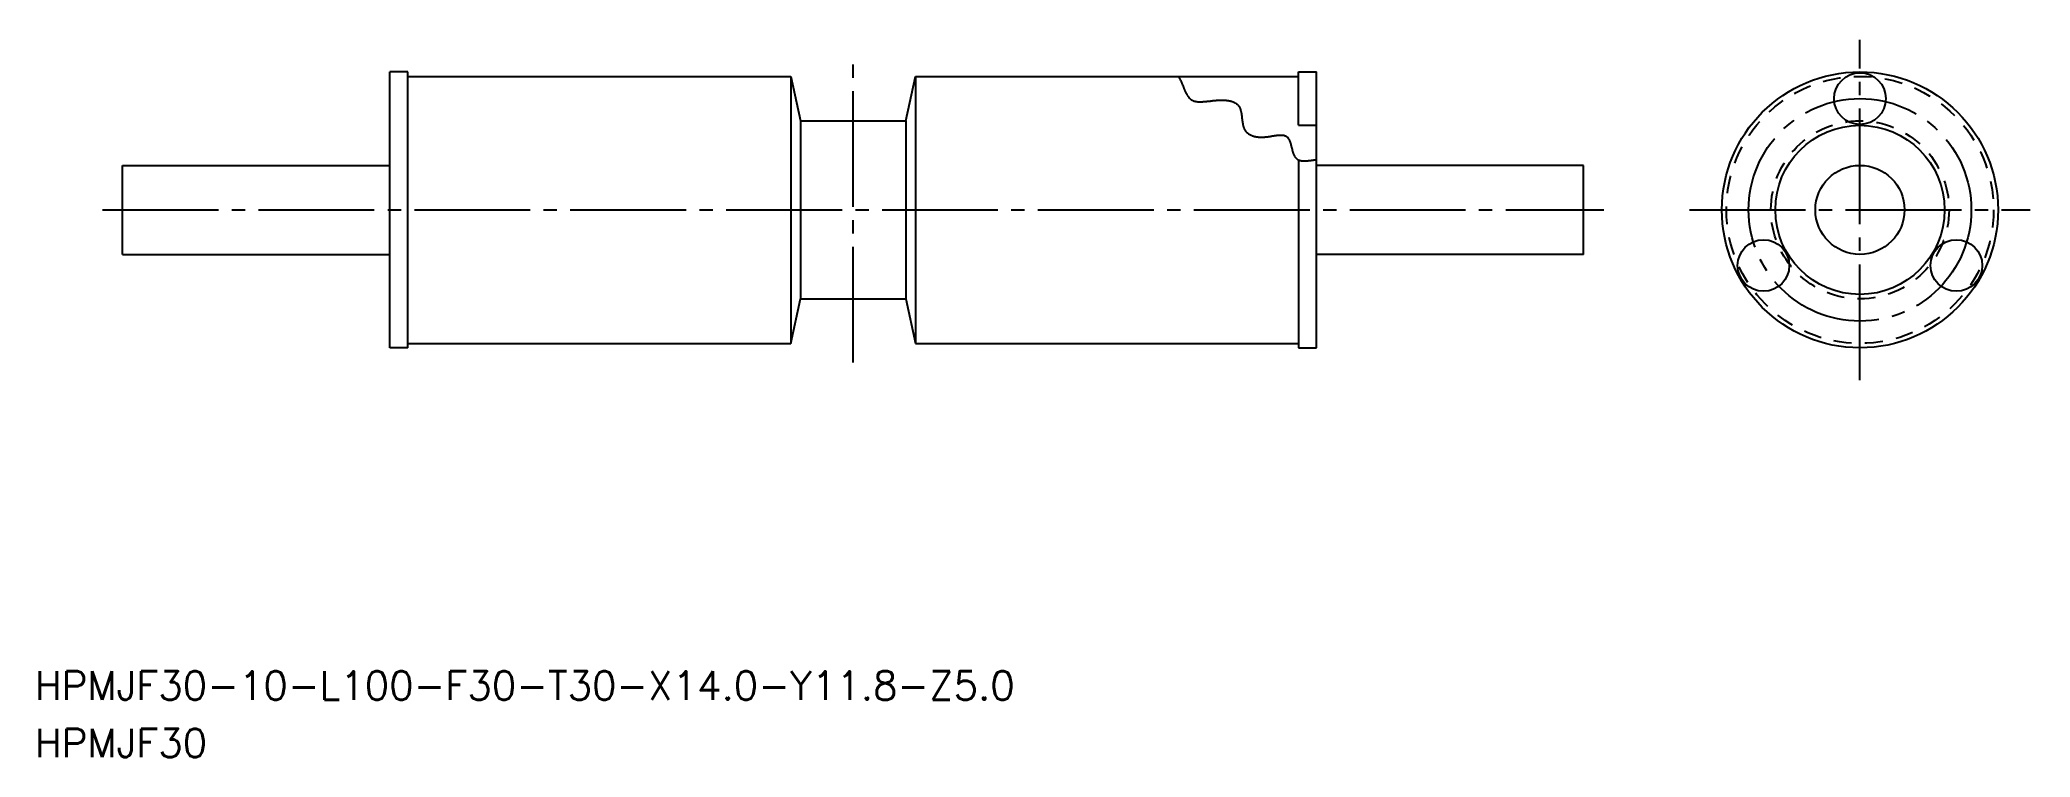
# Model space of a CAD drawing. Extents: x 66 to 290, y 140 to 220.
import ezdxf

# ---------------------------------------------------------------- set-up
doc = ezdxf.new("R2010")
doc.units = 0
doc.linetypes.add('CENTER', pattern=[17.5, 13, -1.5, 1.5, -1.5])
doc.linetypes.add('DASHED', pattern=[3.5, 2, -1.5])
doc.layers.get('0').update_dxf_attribs({"linetype": 'CONTINUOUS'})
doc.layers.add('CENTER', color=1, linetype='CENTER')
doc.styles.get("Standard").update_dxf_attribs({"font": 'txt.shx', "bigfont": '@extfont2.shx'})

msp = doc.modelspace()

# ---------------------------------------------------------------- linework, layer by layer
at = {"color": 7, "linetype": 'CONTINUOUS'}
for p, q in [((105.64, 185.58), (105.64, 216.58)), ((107.64, 216.58), (105.64, 216.58)), ((107.64, 185.58), (107.64, 216.58)), ((107.64, 216.08), (150.64, 216.08)), ((150.64, 216.08), (151.74, 211.08)), ((150.64, 216.08), (150.64, 186.08)), ((163.54, 211.08), (164.64, 216.08)), ((164.64, 216.08), (207.64, 216.08)), ((164.64, 216.08), (164.64, 186.08)), ((207.64, 210.58), (207.64, 216.58)), ((207.64, 216.58), (209.64, 216.58)), ((209.64, 185.58), (209.64, 216.58)), ((151.74, 211.08), (163.54, 211.08)), ((151.74, 211.08), (163.54, 211.08)), ((151.74, 211.08), (151.74, 191.08)), ((163.54, 211.08), (163.54, 191.08)), ((207.64, 210.58), (209.64, 210.58)), ((75.64, 206.08), (105.64, 206.08)), ((75.64, 196.08), (75.64, 206.08)), ((207.64, 206.69), (207.64, 185.58)), ((239.64, 206.08), (209.64, 206.08)), ((239.64, 196.08), (239.64, 206.08)), ((75.64, 196.08), (105.64, 196.08)), ((209.64, 185.58), (209.64, 196.08)), ((239.64, 196.08), (209.64, 196.08)), ((150.64, 186.08), (151.74, 191.08)), ((151.74, 191.08), (163.54, 191.08)), ((151.74, 191.08), (163.54, 191.08)), ((163.54, 191.08), (164.64, 186.08)), ((107.64, 185.58), (105.64, 185.58)), ((107.64, 186.08), (150.64, 186.08)), ((164.64, 186.08), (207.64, 186.08)), ((207.64, 185.58), (209.64, 185.58))]:
    msp.add_line(p, q, dxfattribs=at)
at = {"color": 3}
msp.add_polyline3d([(194.14, 216.08, 0), (194.17, 216.02, 0), (194.21, 215.96, 0), (194.24, 215.9, 0), (194.27, 215.85, 0), (194.3, 215.79, 0), (194.33, 215.73, 0), (194.36, 215.67, 0), (194.39, 215.62, 0), (194.42, 215.56, 0), (194.45, 215.5, 0), (194.47, 215.44, 0), (194.5, 215.38, 0), (194.53, 215.33, 0), (194.55, 215.27, 0), (194.57, 215.21, 0), (194.6, 215.15, 0), (194.62, 215.1, 0), (194.65, 215.04, 0), (194.67, 214.98, 0), (194.69, 214.93, 0), (194.71, 214.87, 0), (194.74, 214.81, 0), (194.76, 214.76, 0), (194.78, 214.71, 0), (194.8, 214.65, 0), (194.82, 214.6, 0), (194.85, 214.54, 0), (194.87, 214.49, 0), (194.89, 214.44, 0), (194.91, 214.39, 0), (194.94, 214.34, 0), (194.96, 214.29, 0), (194.98, 214.24, 0), (195.01, 214.19, 0), (195.03, 214.14, 0), (195.06, 214.1, 0), (195.08, 214.05, 0), (195.11, 214.01, 0), (195.13, 213.96, 0), (195.16, 213.92, 0), (195.19, 213.88, 0), (195.22, 213.84, 0), (195.25, 213.8, 0), (195.28, 213.76, 0), (195.31, 213.72, 0), (195.34, 213.68, 0), (195.37, 213.65, 0), (195.41, 213.61, 0), (195.44, 213.58, 0), (195.48, 213.55, 0), (195.52, 213.52, 0), (195.55, 213.49, 0), (195.59, 213.46, 0), (195.64, 213.43, 0), (195.68, 213.41, 0), (195.72, 213.39, 0), (195.77, 213.36, 0), (195.81, 213.34, 0), (195.86, 213.32, 0), (195.91, 213.31, 0), (195.96, 213.29, 0), (196.02, 213.28, 0), (196.07, 213.26, 0), (196.13, 213.25, 0), (196.19, 213.24, 0), (196.25, 213.24, 0), (196.31, 213.23, 0), (196.37, 213.23, 0), (196.44, 213.22, 0), (196.5, 213.22, 0), (196.57, 213.22, 0), (196.64, 213.22, 0), (196.71, 213.22, 0), (196.78, 213.23, 0), (196.85, 213.23, 0), (196.92, 213.24, 0), (197, 213.24, 0), (197.07, 213.25, 0), (197.15, 213.25, 0), (197.23, 213.26, 0), (197.3, 213.27, 0), (197.38, 213.28, 0), (197.46, 213.28, 0), (197.54, 213.29, 0), (197.62, 213.3, 0), (197.7, 213.31, 0), (197.78, 213.32, 0), (197.86, 213.33, 0), (197.94, 213.34, 0), (198.02, 213.35, 0), (198.1, 213.36, 0), (198.18, 213.36, 0), (198.26, 213.37, 0), (198.34, 213.38, 0), (198.43, 213.39, 0), (198.51, 213.39, 0), (198.59, 213.4, 0), (198.67, 213.4, 0), (198.74, 213.41, 0), (198.82, 213.41, 0), (198.9, 213.41, 0), (198.98, 213.41, 0), (199.06, 213.41, 0), (199.13, 213.41, 0), (199.21, 213.41, 0), (199.28, 213.41, 0), (199.36, 213.4, 0), (199.43, 213.4, 0), (199.5, 213.39, 0), (199.57, 213.38, 0), (199.64, 213.38, 0), (199.71, 213.37, 0), (199.78, 213.36, 0), (199.85, 213.34, 0), (199.91, 213.33, 0), (199.98, 213.32, 0), (200.04, 213.3, 0), (200.1, 213.28, 0), (200.17, 213.26, 0), (200.22, 213.24, 0), (200.28, 213.22, 0), (200.34, 213.2, 0), (200.39, 213.17, 0), (200.45, 213.15, 0), (200.5, 213.12, 0), (200.55, 213.09, 0), (200.6, 213.06, 0), (200.64, 213.03, 0), (200.69, 213, 0), (200.73, 212.96, 0), (200.77, 212.93, 0), (200.81, 212.89, 0), (200.85, 212.85, 0), (200.88, 212.81, 0), (200.91, 212.77, 0), (200.95, 212.72, 0), (200.97, 212.68, 0), (201, 212.63, 0), (201.03, 212.58, 0), (201.05, 212.53, 0), (201.07, 212.48, 0), (201.09, 212.42, 0), (201.11, 212.37, 0), (201.13, 212.32, 0), (201.14, 212.26, 0), (201.16, 212.2, 0), (201.17, 212.14, 0), (201.19, 212.09, 0), (201.2, 212.03, 0), (201.21, 211.97, 0), (201.22, 211.91, 0), (201.23, 211.84, 0), (201.24, 211.78, 0), (201.25, 211.72, 0), (201.26, 211.66, 0), (201.26, 211.59, 0), (201.27, 211.53, 0), (201.28, 211.47, 0), (201.28, 211.4, 0), (201.29, 211.34, 0), (201.3, 211.28, 0), (201.31, 211.21, 0), (201.31, 211.15, 0), (201.32, 211.09, 0), (201.33, 211.02, 0), (201.34, 210.96, 0), (201.35, 210.9, 0), (201.36, 210.84, 0), (201.37, 210.78, 0), (201.38, 210.71, 0), (201.39, 210.65, 0), (201.4, 210.6, 0), (201.42, 210.54, 0), (201.43, 210.48, 0), (201.45, 210.42, 0), (201.47, 210.37, 0), (201.49, 210.31, 0), (201.51, 210.26, 0), (201.53, 210.21, 0), (201.55, 210.15, 0), (201.58, 210.1, 0), (201.61, 210.06, 0), (201.64, 210.01, 0), (201.67, 209.96, 0), (201.7, 209.92, 0), (201.74, 209.88, 0), (201.77, 209.84, 0), (201.81, 209.8, 0), (201.85, 209.76, 0), (201.89, 209.72, 0), (201.94, 209.69, 0), (201.98, 209.65, 0), (202.03, 209.62, 0), (202.08, 209.59, 0), (202.13, 209.56, 0), (202.18, 209.53, 0), (202.23, 209.5, 0), (202.28, 209.48, 0), (202.34, 209.46, 0), (202.4, 209.43, 0), (202.45, 209.41, 0), (202.51, 209.39, 0), (202.57, 209.37, 0), (202.63, 209.36, 0), (202.69, 209.34, 0), (202.75, 209.32, 0), (202.82, 209.31, 0), (202.88, 209.3, 0), (202.95, 209.29, 0), (203.01, 209.28, 0), (203.08, 209.27, 0), (203.14, 209.26, 0), (203.21, 209.26, 0), (203.28, 209.25, 0), (203.35, 209.25, 0), (203.41, 209.25, 0), (203.48, 209.25, 0), (203.55, 209.25, 0), (203.62, 209.25, 0), (203.69, 209.25, 0), (203.76, 209.26, 0), (203.83, 209.26, 0), (203.9, 209.27, 0), (203.97, 209.28, 0), (204.04, 209.28, 0), (204.11, 209.29, 0), (204.18, 209.3, 0), (204.25, 209.31, 0), (204.32, 209.32, 0), (204.39, 209.33, 0), (204.46, 209.34, 0), (204.53, 209.35, 0), (204.6, 209.36, 0), (204.66, 209.38, 0), (204.73, 209.39, 0), (204.8, 209.4, 0), (204.87, 209.41, 0), (204.93, 209.42, 0), (205, 209.43, 0), (205.06, 209.44, 0), (205.13, 209.45, 0), (205.19, 209.46, 0), (205.25, 209.46, 0), (205.32, 209.47, 0), (205.38, 209.48, 0), (205.44, 209.48, 0), (205.5, 209.49, 0), (205.56, 209.49, 0), (205.61, 209.49, 0), (205.67, 209.49, 0), (205.72, 209.49, 0), (205.78, 209.49, 0), (205.83, 209.48, 0), (205.88, 209.47, 0), (205.93, 209.47, 0), (205.98, 209.46, 0), (206.03, 209.44, 0), (206.08, 209.43, 0), (206.12, 209.41, 0), (206.17, 209.39, 0), (206.21, 209.37, 0), (206.25, 209.35, 0), (206.29, 209.32, 0), (206.33, 209.3, 0), (206.36, 209.27, 0), (206.4, 209.23, 0), (206.43, 209.19, 0), (206.46, 209.16, 0), (206.49, 209.11, 0), (206.52, 209.07, 0), (206.55, 209.02, 0), (206.57, 208.98, 0), (206.6, 208.93, 0), (206.62, 208.87, 0), (206.64, 208.82, 0), (206.66, 208.76, 0), (206.68, 208.71, 0), (206.7, 208.65, 0), (206.72, 208.59, 0), (206.74, 208.53, 0), (206.76, 208.47, 0), (206.77, 208.41, 0), (206.79, 208.34, 0), (206.81, 208.28, 0), (206.82, 208.21, 0), (206.84, 208.15, 0), (206.86, 208.09, 0), (206.87, 208.02, 0), (206.89, 207.96, 0), (206.91, 207.89, 0), (206.92, 207.83, 0), (206.94, 207.76, 0), (206.96, 207.7, 0), (206.97, 207.64, 0), (206.99, 207.58, 0), (207.01, 207.52, 0), (207.03, 207.46, 0), (207.05, 207.4, 0), (207.08, 207.34, 0), (207.1, 207.29, 0), (207.12, 207.23, 0), (207.15, 207.18, 0), (207.17, 207.13, 0), (207.2, 207.08, 0), (207.23, 207.03, 0), (207.26, 206.99, 0), (207.29, 206.95, 0), (207.32, 206.91, 0), (207.36, 206.87, 0), (207.4, 206.84, 0), (207.44, 206.8, 0), (207.48, 206.77, 0), (207.52, 206.75, 0), (207.56, 206.72, 0), (207.61, 206.7, 0), (207.65, 206.68, 0), (207.7, 206.66, 0), (207.75, 206.65, 0), (207.8, 206.63, 0), (207.85, 206.62, 0), (207.91, 206.61, 0), (207.96, 206.6, 0), (208.01, 206.59, 0), (208.07, 206.59, 0), (208.13, 206.58, 0), (208.19, 206.58, 0), (208.25, 206.58, 0), (208.31, 206.58, 0), (208.37, 206.58, 0), (208.43, 206.58, 0), (208.49, 206.59, 0), (208.56, 206.59, 0), (208.62, 206.6, 0), (208.68, 206.6, 0), (208.75, 206.61, 0), (208.81, 206.62, 0), (208.88, 206.62, 0), (208.95, 206.63, 0), (209.01, 206.64, 0), (209.08, 206.65, 0), (209.15, 206.66, 0), (209.22, 206.67, 0), (209.28, 206.68, 0), (209.35, 206.69, 0), (209.42, 206.7, 0), (209.49, 206.71, 0), (209.56, 206.72, 0), (209.63, 206.73, 0), (209.64, 206.73, 0)], dxfattribs=at)
at = {"color": 7, "linetype": 'CONTINUOUS'}
for centre, radius in [((270.66, 201.08), 15.5), ((270.66, 213.58), 2.9), ((270.66, 201.08), 9.5), ((270.66, 201.08), 5), ((259.83, 194.83), 2.9), ((281.48, 194.83), 2.9)]:
    msp.add_circle(centre, radius, dxfattribs=at)
at = {"color": 3, "linetype": 'DASHED'}
for radius in [15, 10]:
    msp.add_circle((270.66, 201.08), radius, dxfattribs=at)
at = {"layer": 'CENTER', "color": 1, "linetype": 'CENTER'}
for p, q in [((270.66, 181.96), (270.66, 220.19)), ((157.64, 183.92), (157.64, 218.24)), ((73.39, 201.08), (241.89, 201.08)), ((251.54, 201.08), (289.77, 201.08))]:
    msp.add_line(p, q, dxfattribs=at)
msp.add_circle((270.66, 201.08), 12.5, dxfattribs=at)

# ---------------------------------------------------------------- texts
at = {"color": 7, "linetype": 'CONTINUOUS'}
for s, p in [('HPMJF30-10-L100-F30-T30-X14.0-Y11.8-Z5.0', (65.79, 146.04)), ('HPMJF30', (65.79, 139.59))]:
    msp.add_text(s, height=3.2, dxfattribs=at).set_placement(p)

doc.saveas('drawing.dxf')
